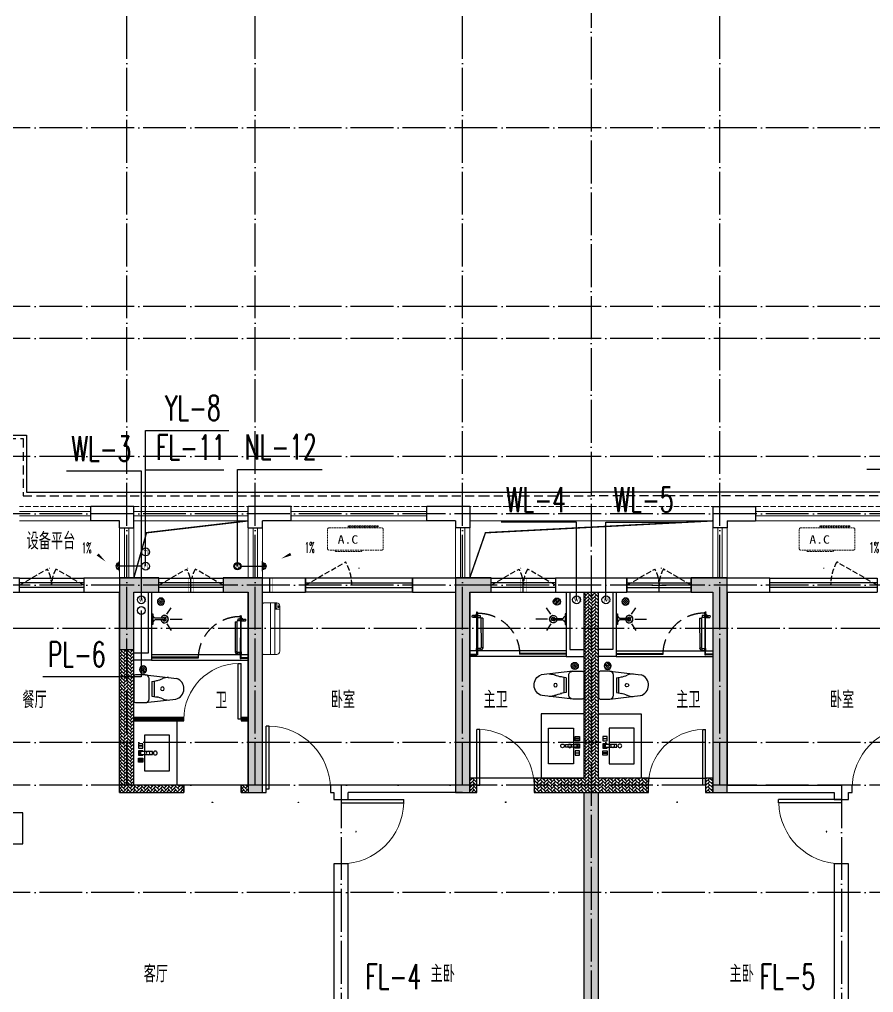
# Model space of a CAD drawing. Extents: x 27938 to 1507990, y 110129 to 923079.
# Drawn here: x 844917 to 856867, y 598848 to 612465 of the extents above; entities that cross this region are included whole.
import ezdxf

# ---------------------------------------------------------------- set-up
doc = ezdxf.new("R2010")
doc.units = 0
doc.header["$LTSCALE"] = 1000
doc.header["$MEASUREMENT"] = 0
for name, pattern in [('DASH', [0.35, 0.25, -0.1]), ('DOTE', [2.42, 2, -0.2, 0.02, -0.2]), ('HIDDEN', [0.375, 0.25, -0.125])]:
    doc.linetypes.add(name, pattern=pattern)
for name, color, linetype in [('COLUMN', 9, 'Continuous'), ('CURTWALL', 4, 'Continuous'), ('DIM_凝结', 150, 'Continuous'), ('DIM_废水', 31, 'Continuous'), ('DIM_污水', 2, 'Continuous'), ('DIM_雨水', 4, 'Continuous'), ('DIM_餐饮排水', 31, 'Continuous'), ('DOTE', 1, 'Continuous'), ('EQUIP_污水', 7, 'Continuous'), ('IP-bath&kitchen-JOHNSON', 4, 'Continuous'), ('LVTRY', 6, 'Continuous'), ('P-bath&kitchen-JOHNSON', 4, 'Continuous'), ('PUB_HATCH', 8, 'Continuous'), ('PUB_TEXT', 4, 'Continuous'), ('VPIPE-中水', 122, 'Continuous'), ('VPIPE-凝结', 150, 'N'), ('VPIPE-废水', 31, 'Continuous'), ('VPIPE-污水', 2, 'W'), ('VPIPE-雨水', 4, 'Y'), ('VPIPE-餐饮排水', 41, 'P'), ('WALL', 9, 'Continuous'), ('WINDOW', 4, 'Continuous'), ('WINDOW_TEXT', 7, 'Continuous'), ('保温', 6, 'Continuous'), ('机电标识类', 1, 'Continuous'), ('看线', 251, 'Continuous')]:
    doc.layers.add(name, color=color, linetype=linetype)
for name, color, linetype, lineweight in [('平面-排水沟', 86, 'Continuous', 15), ('平面-栏杆', 135, 'Continuous', 15), ('平面-看线', 45, 'Continuous', 15), ('平面-空调室内机', 176, 'Continuous', 9), ('平面-空调预留孔', 173, 'Continuous', 15), ('空调', 76, 'Continuous', 13)]:
    doc.layers.add(name, color=color, linetype=linetype, lineweight=lineweight)
doc.styles.add('_TCH_DIM', font='SIMPLEX.shx', dxfattribs={"width": 0.7, "bigfont": 'GBCBIG.shx'})
doc.styles.add('_TCH_WINDOW', font='SIMPLEX.shx', dxfattribs={"width": 0.7, "height": 3.5, "bigfont": 'GBCBIG.shx'})
doc.styles.add('_TWT_SERIAL', font='SIMPLEX', dxfattribs={"width": 0.8, "height": 3.5, "bigfont": 'HZTXT'})
doc.styles.get("Standard").update_dxf_attribs({"font": 'gbenor.shx', "bigfont": 'gbcbig.shx'})
doc.styles.add('黑体', font='simhei.ttf')
doc.linetypes.add('N', pattern='A,3,-0.2,["N",Standard,S=0.25,R=0,X=-0.1,Y=-0.115],-0.2', length=3.4)
doc.linetypes.add('P', pattern='A,3,-0.2,["P",Standard,S=0.25,R=0,X=-0.1,Y=-0.115],-0.2', length=3.4)
doc.linetypes.add('W', pattern='A,3,-0.2,["W",Standard,S=0.25,R=0,X=-0.1,Y=-0.115],-0.2', length=3.4)
doc.linetypes.add('Y', pattern='A,3,-0.2,["Y",Standard,S=0.25,R=0,X=-0.1,Y=-0.115],-0.2', length=3.4)
pattern_1 = [(45, (0, 0), (0, 47.4157523), [100.584, -33.528]), (135, (23.708, 23.708), (3e-15, 47.4157523), [100.584, -33.528])]
pattern_2 = [(90, (0, 0), (-16.49778, 1e-15), [9.525, -19.05]), (210, (0, 0), (8.24889, -14.2874966), [9.525, -19.05]), (150, (6e-16, 9.525), (-8.24889, -14.2874966), [9.525, -19.05])]
pattern_3 = [(45, (-445516.58, -596748.81), (0, 47.4157523), [100.584, -33.528]), (135, (-445492.87, -596725.102), (3e-15, 47.4157523), [100.584, -33.528])]

# ---------------------------------------------------------------- blocks, each defined once
blk = doc.blocks.new('rrrrrrrrrrrra')
at = {"color": 0}
for p, q in [((-112, 459), (-112, 324)), ((253, 484), (-87, 484)), ((278, 324), (278, 459)), ((-112, 324), (-64, -103)), ((278, 324), (228, -116)), ((-59, 271), (224, 271)), ((-21, 232), (-34, 154)), ((191, 200), (-26, 200)), ((186, 232), (-21, 232)), ((186, 232), (199, 154))]:
    blk.add_line(p, q, dxfattribs=at)
for centre, radius, start, end in [((-87, 459), 25, 90, 180), ((253, 459), 25, 0, 90), ((-59, 324), 53.3, 180, 270), ((224, 324), 53.3, 270, 0), ((-323, 210), 294, 333.5369, 351.4828), ((488, 210), 294, 188.5172, 206.4631), ((149, -3), 224, 158.5202, 180), ((16, -3), 224, 0, 21.4798), ((84, -64), 153, 195.0773, 340.1181)]:
    blk.add_arc(centre, radius, start, end, dxfattribs=at)
blk = doc.blocks.new('A$C1E0F638F')
at = {"color": 0}
for points in [[(500, 435), (500, 85), (0, 85), (0, 435)], [(270, 30), (230, 30), (230, 195), (270, 195)], [(120, 0), (180, 0), (180, 60), (120, 60)], [(147, 55), (153, 55), (153, 5), (147, 5)], [(230, 30), (270, 30), (270, 10), (230, 10)], [(380, 0), (320, 0), (320, 60), (380, 60)], [(353, 55), (347, 55), (347, 5), (353, 5)]]:
    blk.add_lwpolyline(points, close=True, dxfattribs=at)
blk.add_lwpolyline([(270, 60), (280, 60), (280, 0), (220, 0), (220, 60), (230, 60)], dxfattribs=at)
blk.add_circle((250, 236), 26, dxfattribs=at)
blk = doc.blocks.new('$lvtry$00000171')
at = {"color": 0}
for p, q in [((-74, 11), (-11, 74)), ((-70, -27), (27, 70)), ((-53, -53), (53, 53)), ((-27, -70), (70, 27)), ((11, -74), (74, -11))]:
    blk.add_line(p, q, dxfattribs=at)
blk.add_circle((0, 0), 75, dxfattribs=at)
blk.add_point((0, 0), dxfattribs=at)
blk = doc.blocks.new('135')
blk.add_hatch(color=0).paths.add_polyline_path([(5, 2), (4, -1), (-5, 2), (-4, 5)])
at = {"color": 0}
for p, q in [((-6, 19), (-3, 19)), ((-3, 19), (-6, 19)), ((-6, 3), (5, -2)), ((-6, 3), (-5, 3)), ((-5, 11), (-5, 31)), ((5, 11), (-5, 11)), ((5, 10), (-5, 10)), ((-5, 3), (-4, 6)), ((-4, 6), (5, 2)), ((0, 0), (0, 39)), ((6, 19), (3, 19)), ((3, 19), (6, 19)), ((4, -1), (5, 2)), ((5, 11), (5, 32)), ((4, -1), (6, -2))]:
    blk.add_line(p, q, dxfattribs=at)
for centre, radius, start, end in [((6, 16), 13.5, 151.0147, 204.8403), ((13, 4), 20.5, 163.0924, 182.0012), ((-6, 4), 1, 184.2275, 248.4661), ((-5, 22), 0.5, 335.7643, 151.0147), ((4, 18), 9.42, 155.7643, 171.9773), ((9, 15), 14.6, 166.278, 198.0953), ((14, 4), 19.5, 163.7443, 182.5269), ((-5, 3), 0.5, 181.9385, 247.2597), ((5, 22), 0.5, 29.8425, 204.574), ((-6, 17), 11.7, 10.475, 24.574), ((-6, 15), 12.4, 338.6449, 16.0476), ((29, 7), 24, 172.9439, 199.2318), ((-6, 16), 13.4, 334.9111, 29.8425), ((26, 6), 20.6, 169.1454, 199.9526), ((6, -1), 1.17, 247.4597, 19.9526), ((6, -1), 0.5, 247.4597, 19.2318)]:
    blk.add_arc(centre, radius, start, end, dxfattribs=at)
blk.add_open_spline([(-5, 31), (-4, 31), (-2, 33), (1, 29), (3, 31), (5, 32)], degree=3, knots=[0, 0, 0, 0, 3.066329, 6.218313, 11.124135, 11.124135, 11.124135, 11.124135], dxfattribs=at)
blk = doc.blocks.new('SDFAWERAWER')
at = {"layer": 'LVTRY', "color": 0}
for p, q in [((593988, -1242191), (593978, -1242214)), ((594017, -1242203), (593988, -1242191)), ((594016, -1242220), (594027, -1242193)), ((594023, -1242211), (594030, -1242194)), ((594025, -1242211), (594031, -1242197)), ((594027, -1242193), (594033, -1242195)), ((594030, -1242194), (594031, -1242197)), ((594032, -1242197), (594033, -1242195)), ((594033, -1242195), (594034, -1242197)), ((594034, -1242198), (594034, -1242197)), ((594047, -1242201), (594036, -1242229)), ((594047, -1242201), (594050, -1242202)), ((593941, -1242210), (593784, -1242595)), ((593965, -1242220), (593807, -1242604)), ((593941, -1242210), (593965, -1242220)), ((594007, -1242226), (593978, -1242214)), ((594016, -1242220), (594022, -1242223)), ((594026, -1242204), (594018, -1242222)), ((594018, -1242222), (594021, -1242220)), ((594025, -1242211), (594021, -1242220)), ((594023, -1242221), (594022, -1242223)), ((594022, -1242223), (594024, -1242222)), ((594024, -1242221), (594024, -1242222)), ((594028, -1242234), (594078, -1242255)), ((594036, -1242229), (594039, -1242230)), ((594037, -1242211), (594088, -1242232)), ((594039, -1242230), (594045, -1242214)), ((594039, -1242230), (594042, -1242228)), ((594042, -1242228), (594051, -1242205)), ((594050, -1242202), (594043, -1242218)), ((594050, -1242202), (594051, -1242205)), ((594057, -1242246), (594067, -1242223)), ((593784, -1242595), (593807, -1242604)), ((593803, -1242641), (593813, -1242618)), ((593803, -1242641), (593833, -1242653)), ((593813, -1242618), (593842, -1242630)), ((593842, -1242630), (593833, -1242653)), ((593834, -1242656), (593833, -1242653)), ((593845, -1242629), (593834, -1242656)), ((593836, -1242657), (593834, -1242656)), ((593848, -1242630), (593836, -1242657)), ((593845, -1242629), (593842, -1242630)), ((593848, -1242630), (593845, -1242629)), ((593847, -1242662), (593858, -1242634)), ((593847, -1242662), (593850, -1242663)), ((593850, -1242663), (593861, -1242635)), ((593852, -1242662), (593862, -1242637)), ((593858, -1242634), (593861, -1242635)), ((593861, -1242635), (593862, -1242637))]:
    blk.add_line(p, q, dxfattribs=at)
blk.add_lwpolyline([(593823, -1242717), (594046, -1242174), (594037, -1242170), (593814, -1242713)], close=True, dxfattribs=at)
blk.add_arc((594075, -1242240), 15.3, 281.7932, 33.7019, dxfattribs=at)
for centre, major_axis, start_param, end_param in [((593974, -1242224), (3.93, 9.6), 0, 1.570796), ((593817, -1242608), (13.5, 33.1), 1.570796, 3.141593), ((593817, -1242608), (3.93, 9.6), 1.570796, 3.141593)]:
    blk.add_ellipse(centre, major_axis=major_axis, ratio=1, start_param=start_param, end_param=end_param, dxfattribs=at)
at = {"layer": 'P-bath&kitchen-JOHNSON', "color": 0, "linetype": 'DASH'}
blk.add_arc((593810, -1242714), 586, 67.5369, 157.1325, dxfattribs=at)
at = {"layer": 'LVTRY', "color": 8, "xscale": -1, "rotation": 157.7329157530927}
blk.add_blockref('135', (594045, -1242162), dxfattribs=at)
blk = doc.blocks.new('A$C5DCB2F21')
at = {"layer": 'IP-bath&kitchen-JOHNSON', "color": 0}
for p, q in [((-68, -213), (-158, -275)), ((0, -261), (0, -425)), ((68, -213), (158, -275))]:
    blk.add_line(p, q, dxfattribs=at)
for centre, major_axis, ratio, start_param, end_param in [((0, -179), (-51, 0), 0.990052, -1.36297, 4.504563), ((0, -178), (-26.8, 0), 0.994812, -1.167677, 4.309269)]:
    blk.add_ellipse(centre, major_axis=major_axis, ratio=ratio, start_param=start_param, end_param=end_param, dxfattribs=at)
at = {"layer": 'LVTRY', "color": 0}
for p, q in [((74, 0), (-74, 0)), ((-10, -174), (-10, -49)), ((11, -174), (11, -49))]:
    blk.add_line(p, q, dxfattribs=at)
blk.add_lwpolyline([(74, 0), (74, -16), (-74, -16), (-74, 0)], dxfattribs=at)
for points in [[(-26, -31, -0.364142), (-38, -16, -0.020495)], [(-10, -49, 0.214893), (-26, -31, 7.649644)], [(11, -49, -0.21439), (26, -31, -7.649644)], [(26, -31, 0.364142), (38, -16, 0.020495)]]:
    blk.add_lwpolyline(points, format="xyb", dxfattribs=at)
blk.add_arc((0, -174), 10.5, 180, 0, dxfattribs=at)
for centre, major_axis, ratio, start_param, end_param in [((0, -181), (53.6, 0), 0.987577, 1.76809, 7.656688), ((-12, -165), (0, 1.43), 0.85, -1.570796, 4.712389), ((-12, -189), (0, 1.43), 0.85, 4.712389, 10.995574), ((12, -165), (0, 1.43), 0.85, 4.712389, 10.995574), ((12, -189), (0, 1.43), 0.85, 4.712389, 10.995574)]:
    blk.add_ellipse(centre, major_axis=major_axis, ratio=ratio, start_param=start_param, end_param=end_param, dxfattribs=at)
blk = doc.blocks.new('GDGDRGDGRD')
at = {"layer": 'IP-bath&kitchen-JOHNSON', "color": 0}
for p, q in [((490533, 524228), (491883, 524228)), ((490533, 524193), (491183, 524193)), ((490533, 524183), (491183, 524183)), ((490533, 524148), (491883, 524148)), ((491183, 524183), (491183, 524193)), ((491883, 524183), (491783, 524183)), ((491783, 524173), (491783, 524183)), ((491883, 524173), (491783, 524173))]:
    blk.add_line(p, q, dxfattribs=at)
for points in [[(490533, 525048), (490533, 524148), (490283, 524148)], [(490483, 525048), (490483, 524248), (490283, 524248)]]:
    blk.add_lwpolyline(points, dxfattribs=at)
at = {"layer": 'LVTRY', "color": 0}
blk.add_lwpolyline([(490883, 522448), (490283, 522448), (490283, 523348), (490883, 523348)], close=True, dxfattribs=at)
at = {"layer": 'IP-bath&kitchen-JOHNSON', "color": 8}
for name, p, rotation in [('A$C5DCB2F21', (490533, 524673), 90.008488524447), ('SDFAWERAWER', (-528536, 1449334), 22.25976934310711)]:
    blk.add_blockref(name, p, dxfattribs=dict(at, rotation=rotation))
at = {"layer": 'LVTRY', "color": 8, "xscale": -0.6666666667107826, "yscale": 0.6666666667107826}
for p in [(490663, 524918), (490413, 524018)]:
    blk.add_blockref('$lvtry$00000171', p, dxfattribs=at)
at = {"layer": 'LVTRY', "color": 8, "extrusion": (0, 0, -1), "xscale": -1, "zscale": -1, "rotation": 270}
blk.add_blockref('rrrrrrrrrrrra', (-490766, 523666), dxfattribs=at)
at = {"layer": 'LVTRY', "color": 8, "xscale": -1, "rotation": 270}
blk.add_blockref('A$C1E0F638F', (490347, 522649), dxfattribs=at)
blk = doc.blocks.new('GFDGFSDFGD')
at = {"layer": 'PUB_HATCH'}
for points in [[(439566, 373024), (439017, 373024), (439017, 372024), (439217, 372024), (439217, 372824), (439566, 372824)], [(440467, 373024), (440467, 372824), (440817, 372824), (440817, 370024), (441017, 370024), (441017, 373024)], [(444216, 373024), (443717, 373024), (443717, 370024), (443917, 370024), (443917, 372824), (444216, 372824)], [(447017, 373024), (447017, 372824), (447317, 372824), (447317, 370024), (447517, 370024), (447517, 373024)]]:
    blk.add_hatch(color=0, dxfattribs=at).paths.add_polyline_path(points)
at = {"layer": 'COLUMN', "color": 0}
for p, q in [((439566, 373024), (439017, 373024)), ((439017, 373024), (439017, 372024)), ((439566, 372824), (439566, 373024)), ((440467, 373024), (440467, 372824)), ((441017, 373024), (440467, 373024)), ((441017, 370024), (441017, 373024)), ((444216, 373024), (443717, 373024)), ((443717, 373024), (443717, 370024)), ((444216, 372824), (444216, 373024)), ((447017, 373024), (447017, 372824)), ((447517, 373024), (447017, 373024)), ((447517, 370024), (447517, 373024)), ((439217, 372024), (439217, 372824)), ((439217, 372824), (439566, 372824)), ((440467, 372824), (440817, 372824)), ((440817, 372824), (440817, 370024)), ((443917, 370024), (443917, 372824)), ((443917, 372824), (444216, 372824)), ((447017, 372824), (447317, 372824)), ((447317, 372824), (447317, 370024)), ((439017, 372024), (439217, 372024)), ((440817, 370024), (441017, 370024)), ((443717, 370024), (443917, 370024)), ((447317, 370024), (447517, 370024))]:
    blk.add_line(p, q, dxfattribs=at)
blk = doc.blocks.new('GDFGDGRD')
at = {"layer": '保温', "linetype": 'ByBlock', "ltscale": 10}
h = blk.add_hatch(dxfattribs=at)
h.set_pattern_fill('AR-HBONE', color=251, scale=55)
h.set_pattern_definition(pattern_1)
h.paths.add_polyline_path([(431617, 372724), (431817, 372724), (431817, 373474), (431617, 373474)])
h = blk.add_hatch(dxfattribs=at)
h.set_pattern_fill('AR-HBONE', color=251, scale=55)
h.set_pattern_definition(pattern_1)
h.paths.add_polyline_path([(434617, 372724), (434417, 372724), (434416, 373474), (434616, 373474)])
h = blk.add_hatch(dxfattribs=at)
h.set_pattern_fill('AR-HBONE', color=251, scale=55)
h.set_pattern_definition(pattern_1)
h.paths.add_polyline_path([(428967, 372824), (428967, 373024), (428917, 373024), (428917, 372824)])
h = blk.add_hatch(dxfattribs=at)
h.set_pattern_fill('AR-HBONE', color=251, scale=55)
h.set_pattern_definition(pattern_1)
h.paths.add_polyline_path([(429817, 372824), (429817, 373024), (429767, 373024), (429767, 372824)])
h = blk.add_hatch(dxfattribs=at)
h.set_pattern_fill('AR-HBONE', color=251, scale=55)
h.set_pattern_definition(pattern_1)
h.paths.add_polyline_path([(430018, 372424), (430017, 373024), (429817, 373024), (429818, 372424)])
h = blk.add_hatch(dxfattribs=at)
h.set_pattern_fill('AR-HBONE', color=251, scale=55)
h.set_pattern_definition(pattern_1)
h.paths.add_polyline_path([(436215, 372424), (436217, 373024), (436417, 373024), (436415, 372424)])
h = blk.add_hatch(dxfattribs=at)
h.set_pattern_fill('AR-HBONE', color=251, scale=55)
h.set_pattern_definition(pattern_1)
h.paths.add_polyline_path([(436417, 372824), (436417, 373024), (436467, 373024), (436467, 372824)])
h = blk.add_hatch(dxfattribs=at)
h.set_pattern_fill('AR-HBONE', color=251, scale=55)
h.set_pattern_definition(pattern_1)
h.paths.add_polyline_path([(437267, 372824), (437267, 373024), (437317, 373024), (437317, 372824)])
at = {"layer": '保温', "linetype": 'Continuous', "ltscale": 10}
h = blk.add_hatch(dxfattribs=at)
h.set_pattern_fill('HEX', color=251, scale=10, angle=90, style=0)
h.set_pattern_definition(pattern_2)
h.paths.add_polyline_path([(431317, 372074), (431517, 372074), (431517, 372224), (431317, 372224)])
h = blk.add_hatch(dxfattribs=at)
h.set_pattern_fill('HEX', color=251, scale=10, angle=90, style=0)
h.set_pattern_definition(pattern_2)
h.paths.add_polyline_path([(434917, 372074), (434717, 372074), (434716, 372224), (434916, 372224)])
at = {"layer": '保温', "linetype": 'ByBlock', "ltscale": 10}
h = blk.add_hatch(dxfattribs=at)
h.set_pattern_fill('AR-HBONE', color=251, scale=55)
h.set_pattern_definition(pattern_1)
h.paths.add_polyline_path([(427217, 370024), (427217, 372024), (427017, 372024), (427017, 370024)])
h = blk.add_hatch(dxfattribs=at)
h.set_pattern_fill('AR-HBONE', color=251, scale=55)
h.set_pattern_definition(pattern_1)
h.paths.add_polyline_path([(439017, 370024), (439017, 372024), (439217, 372024), (439217, 370024)])
at = {"layer": '保温', "linetype": 'Continuous', "ltscale": 10}
h = blk.add_hatch(dxfattribs=at)
h.set_pattern_fill('HEX', color=251, scale=10, angle=90, style=0)
h.set_pattern_definition(pattern_2)
h.paths.add_polyline_path([(431317, 370824), (431517, 370824), (431517, 370974), (431317, 370974)])
h = blk.add_hatch(dxfattribs=at)
h.set_pattern_fill('HEX', color=251, scale=10, angle=90, style=0)
h.set_pattern_definition(pattern_2)
h.paths.add_polyline_path([(434917, 370824), (434717, 370824), (434716, 370974), (434916, 370974)])
at = {"layer": '保温', "linetype": 'ByBlock', "ltscale": 10}
h = blk.add_hatch(dxfattribs=at)
h.set_pattern_fill('AR-HBONE', color=251, scale=55)
h.set_pattern_definition(pattern_1)
h.paths.add_polyline_path([(443916, 370024), (443916, 370224), (444016, 370224), (444016, 370024)])
h = blk.add_hatch(dxfattribs=at)
h.set_pattern_fill('AR-HBONE', color=251, scale=55)
h.set_pattern_definition(pattern_1)
h.paths.add_polyline_path([(425517, 370024), (425517, 370124), (425417, 370124), (425417, 370024)])
h = blk.add_hatch(dxfattribs=at)
h.set_pattern_fill('AR-HBONE', color=251, scale=55)
h.set_pattern_definition(pattern_1)
h.paths.add_polyline_path([(427017, 370024), (427017, 370124), (426317, 370124), (426317, 370024)])
h = blk.add_hatch(dxfattribs=at)
h.set_pattern_fill('AR-HBONE', color=251, scale=55)
h.set_pattern_definition(pattern_1)
h.paths.add_polyline_path([(439217, 370024), (439217, 370124), (439917, 370124), (439917, 370024)])
h = blk.add_hatch(dxfattribs=at)
h.set_pattern_fill('AR-HBONE', color=251, scale=55)
h.set_pattern_definition(pattern_1)
h.paths.add_polyline_path([(440717, 370024), (440717, 370124), (440817, 370124), (440817, 370024)])
at = {"layer": '保温', "linetype": 'Continuous', "ltscale": 10}
h = blk.add_hatch(dxfattribs=at)
h.set_pattern_fill('HEX', color=251, scale=10, angle=90, style=0)
h.set_pattern_definition([(90, (-70765.891, -151624.736), (-16.49778, 1e-15), [9.525, -19.05]), (210, (-70765.891, -151624.736), (8.24889, -14.2874966), [9.525, -19.05]), (150, (-70765.891, -151615.211), (-8.24889, -14.2874966), [9.525, -19.05])])
h.paths.add_polyline_path([(434067, 368524), (434067, 368724), (432167, 368724), (432167, 368524)])
h = blk.add_hatch(dxfattribs=at)
h.set_pattern_fill('HEX', color=251, scale=10, angle=90, style=0)
h.set_pattern_definition([(90, (-70765.891, -152124.736), (-16.49778, 1e-15), [9.525, -19.05]), (210, (-70765.891, -152124.736), (8.24889, -14.2874966), [9.525, -19.05]), (150, (-70765.891, -152115.211), (-8.24889, -14.2874966), [9.525, -19.05])])
h.paths.add_polyline_path([(433017, 363924), (433217, 363924), (433217, 368524), (433017, 368524)])
at = {"layer": '保温', "color": 251, "linetype": 'ByBlock', "ltscale": 10}
for p, q in [((428917, 373024), (428917, 372824)), ((437317, 373024), (437317, 372824)), ((433017, 363924), (433217, 363924))]:
    blk.add_line(p, q, dxfattribs=at)
blk = doc.blocks.new('A$C001338C2')
for p, q in [((0, 249), (0, 22)), ((845, 304), (55, 304)), ((109, 215), (109, 304)), ((900, 22), (900, 249)), ((22, 0), (878, 0))]:
    blk.add_line(p, q)
at = {"lineweight": 5}
for p, q in [((900, 215), (0, 215)), ((900, 143), (0, 143))]:
    blk.add_line(p, q, dxfattribs=at)
for points in [[(89, 226), (22, 226, -0.414214), (17, 232), (17, 243, -0.414214), (22, 249), (89, 249, -0.414214), (95, 243), (95, 232, -0.414214)], [(73, 275), (57, 275, -0.414214), (51, 281), (51, 283, -0.414214), (57, 289), (73, 289, -0.414214), (79, 283), (79, 281, -0.414214)]]:
    blk.add_lwpolyline(points, format="xyb", close=True)
for centre, radius, start, end in [((55, 249), 55, 90, 180), ((845, 249), 55, 360, 90), ((22, 22), 22, 180, 270), ((878, 22), 22, 270, 360)]:
    blk.add_arc(centre, radius, start, end)
blk = doc.blocks.new('dongkong')
blk.add_wipeout([(-603756, 210771), (-603756, 210571), (-603836, 210571), (-603836, 210771)])
at = {"layer": '机电标识类', "color": 250, "linetype": 'DASH', "ltscale": 400}
for p, q in [((-603896, 210671), (-603696, 210671)), ((-603796, 210771), (-603796, 210571))]:
    blk.add_line(p, q, dxfattribs=at)
at = {"layer": '空调', "color": 6, "linetype": 'DASH', "const_width": 2}
blk.add_lwpolyline([(-603756, 210771), (-603756, 210571), (-603836, 210571), (-603836, 210771)], close=True, dxfattribs=at)
blk = doc.blocks.new('$TCHSYS$DOOR2D')
for p, q in [((0.45, 0.975), (0.5, 0.975)), ((0.45, 0), (0.45, 0.975)), ((0.5, 0), (0.5, 0.975)), ((0.5, 0), (0.45, 0))]:
    blk.add_line(p, q)
at = {"lineweight": 13}
blk.add_arc((0.475, 0), 0.975, 91.4693, 180, dxfattribs=at)
blk = doc.blocks.new('DSGDFGF')
at = {"layer": 'CURTWALL', "color": 0}
for p, q in [((676992, 342105), (676292, 342105)), ((676292, 342105), (676292, 342055)), ((676292, 342089), (676992, 342089)), ((676992, 342055), (676992, 342105)), ((677892, 342105), (677792, 342105)), ((677792, 342105), (677792, 342055)), ((677792, 342089), (677892, 342089)), ((677892, 342055), (677892, 342105)), ((676292, 342072), (676992, 342072)), ((676292, 342055), (676992, 342055)), ((677792, 342072), (677892, 342072)), ((677792, 342055), (677892, 342055))]:
    blk.add_line(p, q, dxfattribs=at)
at = {"layer": 'IP-bath&kitchen-JOHNSON', "color": 0}
for p, q in [((676542, 342985), (677892, 342985)), ((676542, 342950), (677192, 342950)), ((676542, 342940), (677192, 342940)), ((676542, 342905), (677892, 342905)), ((677192, 342940), (677192, 342950)), ((677892, 342940), (677792, 342940)), ((677792, 342930), (677792, 342940)), ((677892, 342930), (677792, 342930))]:
    blk.add_line(p, q, dxfattribs=at)
for points in [[(676542, 343855), (676542, 342905), (676292, 342905)], [(676492, 343855), (676492, 343005), (676292, 343005)]]:
    blk.add_lwpolyline(points, dxfattribs=at)
at = {"layer": 'LVTRY', "color": 0}
blk.add_lwpolyline([(676892, 341155), (676292, 341155), (676292, 342055), (676892, 342055)], close=True, dxfattribs=at)
at = {"layer": 'CURTWALL', "color": 0, "xscale": 800, "yscale": 800, "zscale": 50, "rotation": 5.54452612062199e-09}
blk.add_blockref('$TCHSYS$DOOR2D', (677392, 342080), dxfattribs=at)
at = {"layer": 'IP-bath&kitchen-JOHNSON', "color": 8}
for name, p, rotation in [('A$C5DCB2F21', (676542, 343480), 90.00848852444699), ('SDFAWERAWER', (-342526, 1268091), 22.25976934310714)]:
    blk.add_blockref(name, p, dxfattribs=dict(at, rotation=rotation))
at = {"layer": 'LVTRY', "color": 8, "xscale": -0.6666666667107826, "yscale": 0.6666666667107826}
for p in [(676672, 343725), (676422, 342775)]:
    blk.add_blockref('$lvtry$00000171', p, dxfattribs=at)
at = {"layer": 'LVTRY', "color": 8, "extrusion": (0, 0, -1), "xscale": -1, "zscale": -1, "rotation": 270}
blk.add_blockref('rrrrrrrrrrrra', (-676776, 342423), dxfattribs=at)
at = {"layer": 'LVTRY', "color": 8, "xscale": -1, "rotation": 270}
blk.add_blockref('A$C1E0F638F', (676357, 341356), dxfattribs=at)
blk = doc.blocks.new('A$C718F517F')
at = {"layer": '保温', "linetype": 'ByBlock', "ltscale": 10}
h = blk.add_hatch(dxfattribs=at)
h.set_pattern_fill('AR-HBONE', color=251, scale=55)
h.set_pattern_definition(pattern_3)
edge = h.paths.add_edge_path()
edge.add_line((200, 5100), (200, 7700))
edge.add_line((200, 7700), (0, 7700))
edge.add_line((0, 7700), (0, 5100))
edge.add_line((0, 5100), (200, 5100))
h = blk.add_hatch(dxfattribs=at)
h.set_pattern_fill('AR-HBONE', color=251, scale=55)
h.set_pattern_definition(pattern_3)
edge = h.paths.add_edge_path()
edge.add_line((900, 4900), (900, 5100))
edge.add_line((900, 5100), (-700, 5100))
edge.add_line((-700, 5100), (-700, 4900))
edge.add_line((-700, 4900), (900, 4900))
at = {"layer": '保温', "linetype": 'Continuous', "ltscale": 10}
h = blk.add_hatch(dxfattribs=at)
h.set_pattern_fill('HEX', color=251, scale=10, angle=90, style=0)
h.set_pattern_definition([(90, (-503782.47, -516048.461), (-16.49778, 1e-15), [9.525, -19.05]), (210, (-503782.47, -516048.461), (8.24889, -14.2874966), [9.525, -19.05]), (150, (-503782.47, -516038.936), (-8.24889, -14.2874966), [9.525, -19.05])])
h.paths.add_polyline_path([(0, 0), (200, 0), (200, 4900), (0, 4900)])
at = {"layer": '保温', "color": 251, "linetype": 'ByBlock', "ltscale": 10}
for p, q in [((0, 7700), (200, 7700)), ((0, 4900), (200, 4900)), ((0, 0), (200, 0))]:
    blk.add_line(p, q, dxfattribs=at)
blk = doc.blocks.new('gsergvr')
at = {"layer": '平面-空调预留孔', "linetype": 'DASH', "ltscale": 0.1}
for p, q in [((34075, 17176), (34075, 17166)), ((34448, 17166), (34448, 17176)), ((34085, 17156), (34438, 17156))]:
    blk.add_line(p, q, dxfattribs=at)
blk.add_lwpolyline([(34729, 17176), (33989, 17176, -0.414214), (33969, 17196), (33969, 17466, -0.414214), (33989, 17486), (34729, 17486, -0.414214), (34749, 17466), (34749, 17196, -0.414214)], format="xyb", close=True, dxfattribs=at)
blk.add_lwpolyline([(34679, 17515), (34260, 17515), (34260, 17500), (34679, 17500)], close=True, dxfattribs=at)
for centre, start, end in [((34085, 17166), 180, 270), ((34438, 17166), 270, 0)]:
    blk.add_arc(centre, 10, start, end, dxfattribs=at)
at = {"layer": '平面-空调预留孔', "color": 251, "linetype": 'DASH', "ltscale": 0.1, "true_color": 0x636466, "style": '黑体', "width": 1.2}
blk.add_text('A.C', height=117, dxfattribs=at).set_placement((34111, 17265))
blk = doc.blocks.new('rtyryrtyeeretee')
at = {"layer": '平面-空调预留孔'}
blk.add_blockref('gsergvr', (635673, 326706), dxfattribs=at)
blk = doc.blocks.new('A$C7A951E79')
at = {"layer": 'LVTRY'}
for p, q in [((-7, 49), (-49, 7)), ((0, 28), (-47, -18)), ((0, 0), (-35, -35)), ((0, -71), (0, 71)), ((0, -28), (-18, -47))]:
    blk.add_line(p, q, dxfattribs=at)
blk.add_arc((0, 0), 49.9, 89.9757, 269.9757, dxfattribs=at)
blk.add_point((0, 0), dxfattribs=at)
blk = doc.blocks.new('A$C42425DA4')
blk.add_blockref('A$C7A951E79', (13800, 0))
at = {"xscale": -1}
blk.add_blockref('A$C7A951E79', (15800, 0), dxfattribs=at)
blk = doc.blocks.new('$DorLib2D$00000001')
at = {"color": 0}
for p, q in [((0.45, 0.975), (0.5, 0.975)), ((0.45, 0), (0.45, 0.975)), ((0.5, 0), (0.5, 0.975)), ((0.5, 0), (0.45, 0))]:
    blk.add_line(p, q, dxfattribs=at)
at = {"color": 0, "lineweight": 13}
blk.add_arc((0.475, 0), 0.975, 91.4693, 180, dxfattribs=at)
blk = doc.blocks.new('$WINLIB2D$00000001')
at = {"color": 0}
for points in [[(-0.5, 0.5), (-0.5, -0.5)], [(-0.5, 0.5), (0.5, 0.5)], [(0.5, -0.5), (0.5, 0.5)], [(0.5, 0.1667), (-0.5, 0.1667)], [(0.5, -0.1667), (-0.5, -0.1667)], [(-0.5, -0.5), (0.5, -0.5)]]:
    blk.add_lwpolyline(points, dxfattribs=at)
blk = doc.blocks.new('$TwtSys$00000147')
blk.add_circle((0, 0, 0), 25)

msp = doc.modelspace()

# ---------------------------------------------------------------- linework, layer by layer
at = {"color": 8}
msp.add_lwpolyline([(844963.6, 601362.5), (843957.6, 601362.5), (843957.6, 600926.5), (844963.6, 600926.5)], close=True, dxfattribs=at)
at = {"layer": 'DIM_凝结'}
for p, q in [((847966.6, 604814.4), (847966.6, 606169.3)), ((847966.6, 606169.3), (849150.7, 606169.3)), ((857866.6, 606169.3), (856772.1, 606169.3))]:
    msp.add_line(p, q, dxfattribs=at)
at = {"layer": 'DIM_废水'}
for p, q in [((846681.6, 604813.8), (846681.6, 606162.2)), ((846681.6, 606162.2), (847774.6, 606162.2))]:
    msp.add_line(p, q, dxfattribs=at)
at = {"layer": 'DIM_污水'}
for p, q in [((846621.8, 606142.7), (845576.2, 606142.7)), ((846621.8, 604343.8), (846621.8, 606142.7)), ((852711.5, 605431.4), (851656.2, 605431.4)), ((852711.5, 604343.8), (852711.5, 605431.4)), ((853121.7, 604343.8), (853121.7, 605431.4)), ((853121.7, 605431.4), (854167.2, 605431.4))]:
    msp.add_line(p, q, dxfattribs=at)
at = {"layer": 'DIM_雨水'}
for p, q in [((846681.6, 605013.8), (846681.6, 606715)), ((846681.6, 606715), (847845.6, 606715))]:
    msp.add_line(p, q, dxfattribs=at)
at = {"layer": 'DIM_餐饮排水'}
for p, q in [((846621.7, 604193.8), (846621.7, 603265)), ((846621.7, 603265), (845244.8, 603265))]:
    msp.add_line(p, q, dxfattribs=at)
at = {"layer": 'DOTE', "color": 169, "linetype": 'DOTE', "ltscale": 0.3}
for p, q in [((846416.6, 601748.8), (846416.6, 612948.8)), ((848216.6, 601748.8), (848216.6, 612948.8)), ((851116.6, 601748.8), (851116.6, 612948.8)), ((852916.6, 612948.8), (852916.6, 593448.8)), ((854716.6, 601748.8), (854716.6, 612948.8)), ((879916.6, 610948.8), (825916.6, 610948.8)), ((879916.6, 608448.8), (825916.6, 608448.8)), ((879916.6, 607998.8), (825916.6, 607998.8)), ((879916.6, 606348.8), (825916.6, 606348.8)), ((879916.6, 605548.8), (825916.6, 605548.8)), ((825916.6, 603949.1), (879916.6, 603949.1)), ((879916.6, 602348.8), (825916.6, 602348.8)), ((879916.6, 601748.8), (825916.6, 601748.8)), ((849416.6, 601748.8), (849416.6, 593448.8)), ((856416.6, 601748.8), (856416.6, 593448.8)), ((879916.6, 600248.8), (825916.6, 600248.8))]:
    msp.add_line(p, q, dxfattribs=at)
at = {"layer": 'VPIPE-中水', "color": 8, "linetype": 'Continuous'}
for centre in [(846621.8, 604343.8), (852711.4, 604343.8), (853121.7, 604343.8)]:
    msp.add_circle(centre, 55, dxfattribs=at)
at = {"layer": 'VPIPE-凝结', "color": 8, "ltscale": 0.1}
for p, q in [((846626.6, 604814.4), (846316.8, 604814.4)), ((848006.6, 604814.4), (848316.8, 604814.4))]:
    msp.add_line(p, q, dxfattribs=at)
at = {"layer": 'VPIPE-凝结'}
msp.add_circle((847966.6, 604814.4), 50, dxfattribs=at)
at = {"layer": 'VPIPE-凝结', "color": 8}
msp.add_circle((847966.6, 604814.4), 40, dxfattribs=at)
at = {"layer": 'VPIPE-废水', "color": 8}
msp.add_circle((846681.6, 604813.8), 55, dxfattribs=at)
at = {"layer": 'VPIPE-废水'}
msp.add_circle((846681.6, 604813.8), 55, dxfattribs=at)
at = {"layer": 'VPIPE-污水'}
for centre in [(846621.8, 604343.8), (852711.5, 604343.8), (853121.7, 604343.8)]:
    msp.add_circle(centre, 55, dxfattribs=at)
at = {"layer": 'VPIPE-雨水', "color": 8}
msp.add_circle((846681.6, 605013.8), 55, dxfattribs=at)
at = {"layer": 'VPIPE-雨水'}
msp.add_circle((846681.6, 605013.8), 55, dxfattribs=at)
at = {"layer": 'VPIPE-餐饮排水'}
msp.add_circle((846621.7, 604193.8), 55, dxfattribs=at)
at = {"layer": 'WALL', "color": 8}
for p, q in [((846516.6, 605648.8), (845916.6, 605648.8)), ((845916.6, 605448.8), (845916.6, 605648.8)), ((846516.6, 605348.8), (846516.6, 605648.8)), ((848116.6, 605348.8), (848116.6, 605648.8)), ((848716.6, 605648.8), (848116.6, 605648.8)), ((848716.6, 605448.8), (848716.6, 605648.8)), ((851216.6, 605648.8), (850616.6, 605648.8)), ((850616.6, 605448.8), (850616.6, 605648.8)), ((851216.6, 605648.8), (851216.6, 605348.8)), ((854616.6, 605648.8), (854616.6, 605348.8)), ((854616.6, 605648.8), (855216.6, 605648.8)), ((855216.6, 605648.8), (855216.6, 605448.8)), ((846316.6, 605448.8), (845916.6, 605448.8)), ((846316.6, 605348.8), (846316.6, 605448.8)), ((848316.6, 605348.8), (848316.6, 605448.8)), ((848716.6, 605448.8), (848316.6, 605448.8)), ((851016.6, 605448.8), (850616.6, 605448.8)), ((851016.6, 605448.8), (851016.6, 605348.8)), ((854816.6, 605448.8), (854816.6, 605348.8)), ((854816.6, 605448.8), (855216.6, 605448.8)), ((846316.6, 605348.8), (846516.6, 605348.8)), ((848116.6, 605348.8), (848316.6, 605348.8)), ((851216.6, 605348.8), (851016.6, 605348.8)), ((854816.6, 605348.8), (854616.6, 605348.8)), ((844916.6, 604648.8), (844816.6, 604648.8)), ((844916.6, 604448.8), (844916.6, 604648.8)), ((846416.6, 604648.8), (845816.6, 604648.8)), ((845816.6, 604648.8), (845816.6, 604448.8)), ((846866.6, 604648.8), (846416.6, 604648.8)), ((846866.6, 604448.8), (846866.6, 604648.8)), ((848216.6, 604648.8), (847766.6, 604648.8)), ((847766.6, 604648.8), (847766.6, 604448.8)), ((848916.6, 604448.8), (848916.6, 604648.8)), ((851116.6, 604648.8), (850416.6, 604648.8)), ((850416.6, 604648.8), (850416.6, 604448.8)), ((851516.5, 604648.8), (851116.6, 604648.8)), ((851516.5, 604448.8), (851516.5, 604648.8)), ((852916.6, 604648.8), (852416.5, 604648.8)), ((852416.5, 604648.8), (852416.5, 604448.8)), ((853416.7, 604648.8), (852916.6, 604648.8)), ((853416.7, 604448.8), (853416.7, 604648.8)), ((854716.6, 604648.8), (854316.7, 604648.8)), ((854316.7, 604648.8), (854316.7, 604448.8)), ((855416.6, 604648.8), (854716.6, 604648.8)), ((855416.6, 604448.8), (855416.6, 604648.8)), ((844716.6, 604448.8), (844916.6, 604448.8)), ((845816.6, 604448.8), (846316.6, 604448.8)), ((846316.6, 601648.8), (846316.6, 604448.8)), ((846516.6, 601748.8), (846516.6, 604448.8)), ((846516.6, 604448.8), (846866.6, 604448.8)), ((847766.6, 604448.8), (848116.6, 604448.8)), ((848116.6, 601748.8), (848116.6, 604448.8)), ((850416.6, 604448.8), (851016.6, 604448.8)), ((851016.6, 604448.8), (851016.6, 601748.8)), ((851216.6, 604448.8), (851516.5, 604448.8)), ((851216.6, 604448.8), (851216.6, 601848.8)), ((852416.5, 604448.8), (852816.6, 604448.8)), ((852816.6, 601848.8), (852816.6, 604448.8)), ((853016.6, 601848.8), (853016.6, 604448.8)), ((853016.6, 604448.8), (853416.7, 604448.8)), ((854316.7, 604448.8), (854616.6, 604448.8)), ((854616.6, 604448.8), (854616.6, 601848.8)), ((854816.6, 604448.8), (855416.6, 604448.8)), ((854816.6, 604448.8), (854816.6, 601748.8)), ((851316.6, 601848.8), (851216.6, 601848.8)), ((851316.6, 601648.8), (851316.6, 601848.8)), ((852816.6, 601848.8), (852116.6, 601848.8)), ((852116.6, 601848.8), (852116.6, 601648.8)), ((853716.6, 601848.8), (853016.6, 601848.8)), ((853716.6, 601648.8), (853716.6, 601848.8)), ((854616.6, 601848.8), (854516.6, 601848.8)), ((854516.6, 601848.8), (854516.6, 601648.8)), ((846316.6, 601648.8), (847216.6, 601648.8)), ((847216.6, 601748.8), (846516.6, 601748.8)), ((847216.6, 601648.8), (847216.6, 601748.8)), ((848116.6, 601748.8), (848016.6, 601748.8)), ((848016.6, 601748.8), (848016.6, 601648.8)), ((848016.6, 601648.8), (848216.6, 601648.8)), ((848216.6, 601648.8), (848366.6, 601648.8)), ((848366.6, 601748.8), (848316.6, 601748.8)), ((848366.6, 601648.8), (848366.6, 601748.8)), ((849416.6, 601748.8), (849266.6, 601748.8)), ((849266.6, 601748.8), (849266.6, 601648.8)), ((849266.6, 601648.8), (849316.6, 601648.8)), ((849316.6, 601648.8), (849316.6, 601548.8)), ((851016.6, 601748.8), (849416.6, 601748.8)), ((851116.6, 601648.8), (849516.6, 601648.8)), ((849516.6, 601548.8), (849516.6, 601648.8)), ((851116.6, 601648.8), (851316.6, 601648.8)), ((852116.6, 601648.8), (852816.6, 601648.8)), ((852816.6, 596748.8), (852816.6, 601648.8)), ((853016.6, 596748.8), (853016.6, 601648.8)), ((853016.6, 601648.8), (853716.6, 601648.8)), ((854516.6, 601648.8), (854716.6, 601648.8)), ((854716.6, 601648.8), (856316.6, 601648.8)), ((854816.6, 601748.8), (856416.6, 601748.8)), ((856316.6, 601648.8), (856316.6, 601548.8)), ((856566.6, 601748.8), (856416.6, 601748.8)), ((856516.6, 601648.8), (856566.6, 601648.8)), ((856516.6, 601548.8), (856516.6, 601648.8)), ((856566.6, 601648.8), (856566.6, 601748.8)), ((849316.6, 601548.8), (849516.6, 601548.8)), ((856316.6, 601548.8), (856516.6, 601548.8)), ((849516.6, 600648.8), (849316.6, 600648.8)), ((849316.6, 600648.8), (849316.6, 597348.8)), ((849516.6, 597348.8), (849516.6, 600648.8)), ((856516.6, 600648.8), (856316.6, 600648.8)), ((856316.6, 600648.8), (856316.6, 597348.8)), ((856516.6, 597348.8), (856516.6, 600648.8))]:
    msp.add_line(p, q, dxfattribs=at)
at = {"layer": 'WINDOW', "color": 8}
for p, q in [((852116.6, 601848.8), (851316.6, 601848.8)), ((853716.6, 601848.8), (854516.6, 601848.8)), ((848016.6, 601748.8, 800), (847216.6, 601748.8, 800))]:
    msp.add_line(p, q, dxfattribs=at)
at = {"layer": 'WINDOW', "color": 8, "linetype": 'DASH'}
for p, q in [((847216.6, 601748.8), (847216.6, 601648.8)), ((848016.6, 601648.8), (848016.6, 601748.8))]:
    msp.add_line(p, q, dxfattribs=at)
at = {"layer": 'WINDOW', "color": 8, "linetype": 'DASH', "ltscale": 0.3}
for points in [[(844916.6, 604548.8), (845306.3, 604773.7, -0.1316053), (845366.6, 604548.8)], [(845816.6, 604548.8), (845426.8, 604773.7, 0.1316053), (845366.6, 604548.8)], [(846866.5, 604548.8), (847256.2, 604773.7, -0.1316053), (847316.5, 604548.8)], [(847766.5, 604548.8), (847376.7, 604773.7, 0.1316053), (847316.5, 604548.8)], [(848916.6, 604548.8), (849479.7, 604873.4, -0.1314846), (849566.6, 604548.8)], [(856916.6, 604548.8), (856353.4, 604873.4, 0.1314846), (856266.6, 604548.8)]]:
    msp.add_lwpolyline(points, format="xyb", dxfattribs=at)
at = {"layer": '平面-排水沟', "color": 8}
for points in [[(845944.2, 605036.7, 0, 0, 0), (846122.6, 604877.1, 0, 40, 0), (846010.8, 604977.2, 0, 0, 0)], [(848862.7, 605055.6, 0, 0, 0), (848576.6, 604918.8, 0, 40, 0), (848712, 604983.5, 0, 0, 0)]]:
    msp.add_lwpolyline(points, format="xyseb", dxfattribs=at)
at = {"layer": '平面-栏杆', "color": 8}
for points in [[(844916.6, 605579), (845916.6, 605579.1)], [(846516.6, 605578.9), (848116.6, 605579.1)], [(848716.6, 605578.8), (850616.6, 605579.1)], [(857116.6, 605578.8), (855216.6, 605579.1)], [(844916.6, 605519), (845916.6, 605519.1)], [(846516.6, 605518.9), (848116.6, 605519.1)], [(848716.6, 605518.8), (850616.6, 605519.1)], [(857116.6, 605518.8), (855216.6, 605519.1)], [(846386.6, 605348.8), (846386.9, 604648.8)], [(846446.6, 605348.8), (846446.9, 604648.8)], [(848186.6, 605348.8), (848186.9, 604648.8)], [(848246.6, 605348.8), (848246.9, 604648.8)], [(851086.3, 605348.8), (851086.6, 604648.8)], [(851146.3, 605348.8), (851146.6, 604648.8)], [(854686.9, 605348.8), (854686.6, 604648.8)], [(854746.9, 605348.8), (854746.6, 604648.8)]]:
    msp.add_lwpolyline(points, dxfattribs=at)
at = {"layer": '平面-看线', "color": 8, "linetype": 'DASH', "ltscale": 0.3}
for q in [(851216.6, 605648.8), (854616.6, 605648.8)]:
    msp.add_line((852916.6, 605649.1), q, dxfattribs=at)
at = {"layer": '平面-看线', "color": 8}
for p, q in [((846516.9, 604648.8), (846516.6, 605348.8)), ((851216.6, 604648.8), (851216.3, 605348.8)), ((854616.6, 604648.8), (854616.9, 605348.8))]:
    msp.add_line(p, q, dxfattribs=at)
at = {"layer": '平面-看线', "color": 8, "linetype": 'DASH', "ltscale": 0.3}
for points in [[(845916.6, 605648.8), (844916.6, 605648.8)], [(846516.6, 605648.8), (848116.6, 605648.8)], [(850616.6, 605648.8), (848716.6, 605648.8)], [(855216.6, 605648.8), (857116.6, 605648.8)]]:
    msp.add_lwpolyline(points, dxfattribs=at)
at = {"layer": '平面-看线', "color": 8}
for points in [[(844916.6, 605448.8), (845916.6, 605448.8)], [(846516.6, 605448.8), (848116.6, 605448.8)], [(850616.6, 605448.8), (848716.6, 605448.8)], [(851216.6, 605448.8), (852916.6, 605449.1)], [(854616.6, 605448.8), (852916.6, 605449.1)], [(855216.6, 605448.8), (857116.6, 605448.8)], [(846316.6, 605348.8), (846316.9, 604648.8)], [(848116.6, 605348.8), (848116.9, 604648.8)], [(851016.3, 605348.8), (851016.6, 604648.8)], [(854816.9, 605348.8), (854816.6, 604648.8)]]:
    msp.add_lwpolyline(points, dxfattribs=at)
at = {"layer": '看线', "color": 8, "linetype": 'HIDDEN', "ltscale": 0.5}
for points in [[(842866.6, 607748.8), (842866.6, 606598.8), (844966.6, 606598.8), (844966.6, 605798.8), (851366.6, 605798.8), (851366.6, 605798.8), (852916.6, 605798.8)], [(862966.6, 607748.8), (862966.6, 606598.8), (860866.6, 606598.8), (860866.6, 605798.8), (854466.6, 605798.8), (854466.6, 605798.8), (852916.6, 605798.8)]]:
    msp.add_lwpolyline(points, dxfattribs=at)
at = {"layer": '看线', "color": 8}
for points in [[(842916.6, 607748.8), (842916.6, 606648.8), (845016.6, 606648.8), (845016.6, 605848.8), (851416.6, 605848.8), (851416.6, 605848.8), (852916.6, 605848.8)], [(862916.6, 607748.8), (862916.6, 606648.8), (860816.6, 606648.8), (860816.6, 605848.8), (854416.6, 605848.8), (854416.6, 605848.8), (852916.6, 605848.8)]]:
    msp.add_lwpolyline(points, dxfattribs=at)

# ---------------------------------------------------------------- block references
at = {"color": 8}
for name, p in [('GFDGFSDFGD', (407300, 231625.1)), ('rtyryrtyeeretee', (179584.7, 261157.8)), ('rtyryrtyeeretee', (186184.5, 261157.8)), ('GDFGDGRD', (407300, 231625.1)), ('A$C42425DA4', (832516.4, 604814.4)), ('GDGDRGDGRD', (362734.1, 79400.3))]:
    msp.add_blockref(name, p, dxfattribs=at)
at = {"color": 8, "xscale": -1}
for name, p in [('GDFGDGRD', (1298533.2, 231625.1)), ('GDGDRGDGRD', (1343098.9, 79400.3))]:
    msp.add_blockref(name, p, dxfattribs=at)
at = {"layer": 'EQUIP_污水', "yscale": -1, "rotation": 180}
for p in [(852416.6, 603148.8), (846916.6, 603098.7), (852616.5, 602298.8), (846716.6, 602198.8)]:
    msp.add_blockref('$TwtSys$00000147', p, dxfattribs=at)
at = {"layer": 'EQUIP_污水'}
for p in [(853416.6, 603148.8), (853216.7, 602298.8)]:
    msp.add_blockref('$TwtSys$00000147', p, dxfattribs=at)
at = {"layer": 'WINDOW', "color": 8}
ref = msp.add_blockref('$WINLIB2D$00000001', (845366.6, 604548.8), dxfattribs=dict(at, xscale=-900, yscale=200, zscale=-900, rotation=179.999999997536))
ref.add_attrib('A', 'C0914', (845332.8, 604784.2), dxfattribs={"layer": 'WINDOW_TEXT', "color": 8, "ltscale": 0.5, "height": 4.25, "rotation": 360, "style": '_TCH_WINDOW', "width": 0.494118})
ref = msp.add_blockref('$WINLIB2D$00000001', (849666.6, 604548.8), dxfattribs=dict(at, xscale=1500, yscale=200, zscale=1500, rotation=180.0000000030314))
ref.add_attrib('A', 'C1514b', (849661.3, 604784.2), dxfattribs={"layer": 'WINDOW_TEXT', "color": 8, "ltscale": 0.5, "height": 4.25, "rotation": 0, "style": '_TCH_WINDOW', "width": 0.494118})
ref = msp.add_blockref('$WINLIB2D$00000001', (856166.6, 604548.8), dxfattribs=dict(at, xscale=1500, yscale=-200, zscale=1500, rotation=359.9999999969686))
ref.add_attrib('A', 'C1514a', (856161.3, 604784.2), dxfattribs={"layer": 'WINDOW_TEXT', "color": 8, "ltscale": 0.5, "height": 4.25, "style": '_TCH_WINDOW', "width": 0.494118})
ref = msp.add_blockref('$DorLib2D$00000001', (848816.6, 601698.8), dxfattribs=dict(at, xscale=900, yscale=-900, zscale=900, rotation=179.9999999967761))
ref.add_attrib('A', 'M0922', (848809.7, 601506.1), dxfattribs={"layer": 'WINDOW_TEXT', "color": 8, "ltscale": 0.5, "height": 5.95, "rotation": 360, "style": '_TCH_WINDOW', "width": 0.494118})
ref = msp.add_blockref('$DorLib2D$00000001', (851716.6, 601748.8), dxfattribs=dict(at, xscale=800, yscale=-800, zscale=800, rotation=179.9999999939821))
ref.add_attrib('A', 'M0822', (851709.7, 601508.3), dxfattribs={"layer": 'WINDOW_TEXT', "color": 8, "ltscale": 0.5, "height": 5.95, "rotation": 360, "style": '_TCH_WINDOW', "width": 0.494118})
ref = msp.add_blockref('$DorLib2D$00000001', (854116.6, 601748.8), dxfattribs=dict(at, xscale=800, yscale=800, zscale=800, rotation=6.01791841182132e-09))
ref.add_attrib('A', 'M0822', (854109.7, 601508.3), dxfattribs={"layer": 'WINDOW_TEXT', "color": 8, "ltscale": 0.5, "height": 5.95, "rotation": 0, "style": '_TCH_WINDOW', "width": 0.494118})
ref = msp.add_blockref('$DorLib2D$00000001', (857016.6, 601698.8), dxfattribs=dict(at, xscale=900, yscale=900, zscale=900, rotation=3.223884863770534e-09))
ref.add_attrib('A', 'M0922', (857009.7, 601506.1), dxfattribs={"layer": 'WINDOW_TEXT', "color": 8, "ltscale": 0.5, "height": 5.95, "rotation": 0, "style": '_TCH_WINDOW', "width": 0.494118})
ref = msp.add_blockref('$DorLib2D$00000001', (849416.6, 601098.8), dxfattribs=dict(at, xscale=900, yscale=-900, zscale=900, rotation=89.99999999870155))
ref.add_attrib('A', 'M0922', (849627.5, 601092), dxfattribs={"layer": 'WINDOW_TEXT', "color": 8, "ltscale": 0.5, "height": 5.95, "rotation": 90, "style": '_TCH_WINDOW', "width": 0.494118})
ref = msp.add_blockref('$DorLib2D$00000001', (856416.6, 601098.8), dxfattribs=dict(at, xscale=900, yscale=900, zscale=900, rotation=90.00000000129845))
ref.add_attrib('A', 'M0922', (856211.6, 601092), dxfattribs={"layer": 'WINDOW_TEXT', "color": 8, "ltscale": 0.5, "height": 5.95, "rotation": 90, "style": '_TCH_WINDOW', "width": 0.494118})
at = {"layer": '平面-空调预留孔', "color": 8, "xscale": 0.8000000000465648, "yscale": 0.8000000000465648, "zscale": 0.8000000000465648, "rotation": 270.0000002334302}
msp.add_blockref('A$C001338C2', (848316.6, 604299.1), dxfattribs=at)

# ---------------------------------------------------------------- texts
at = {"layer": 'DIM_凝结', "color": 7, "style": '_TWT_SERIAL', "width": 0.64}
msp.add_text('NL-12', height=350, dxfattribs=at).set_placement((848067.4, 606309.3))
at = {"layer": 'DIM_废水', "color": 7, "style": '_TWT_SERIAL', "width": 0.64}
for s, p in [('FL-11', (846830, 606302.2)), ('FL-4', (849758.2, 598896.4)), ('FL-5', (855273.8, 598896.4))]:
    msp.add_text(s, height=350, dxfattribs=at).set_placement(p)
at = {"layer": 'DIM_污水', "color": 7, "style": '_TWT_SERIAL', "width": 0.64}
for s, p in [('WL-3', (845646.2, 606282.7)), ('WL-4', (851726.2, 605571.4)), ('WL-5', (853233.2, 605571.4))]:
    msp.add_text(s, height=350, dxfattribs=at).set_placement(p)
at = {"layer": 'DIM_雨水', "color": 7, "style": '_TWT_SERIAL', "width": 0.64}
msp.add_text('YL-8', height=350, dxfattribs=at).set_placement((846954.3, 606855))
at = {"layer": 'DIM_餐饮排水', "color": 7, "style": '_TWT_SERIAL', "width": 0.64}
msp.add_text('PL-6', height=350, dxfattribs=at).set_placement((845314.8, 603405))
at = {"layer": 'PUB_TEXT', "color": 8}
for s, height, p in [('设备平台', 236.31, (845016.3, 605047.8)), ('YL', 56, (846651.2, 604985.8)), ('FL', 56, (846655.9, 604785.8)), ('NL', 56, (847938.6, 604786.4)), ('WL', 56, (846586.8, 604315.8)), ('WL', 56, (852676.4, 604315.8)), ('WL', 56, (853086.7, 604315.8)), ('餐厅', 236.31, (844957.3, 602826.6)), ('卫', 236.3, (847655.7, 602817.6)), ('卧室', 236.31, (849272.9, 602826.6)), ('主卫', 236.31, (851409.9, 602826.6)), ('主卫', 236.31, (854105.3, 602826.6)), ('卧室', 236.31, (856255.3, 602826.6, 0)), ('客厅', 236.31, (846653.6, 598991.3)), ('主卧', 236.31, (850668.6, 598991.3)), ('主卧', 236.31, (854851.8, 598991.3))]:
    msp.add_text(s, height=height, dxfattribs=at).set_placement(p)
at = {"layer": 'WINDOW_TEXT', "color": 8, "style": '_TCH_WINDOW', "width": 0.494118}
msp.add_text('DK0822', height=5.95, rotation=0, dxfattribs=at).set_placement((847608.5, 601506.6))
at = {"layer": '平面-排水沟', "color": 7, "style": '_TCH_DIM', "width": 0.494118}
for p in [(845787.9, 604995.7), (848907.9, 605002.8), (856806.3, 605002.8)]:
    msp.add_text('1%', height=148.75, dxfattribs=at).set_placement(p)

# ---------------------------------------------------------------- next in the draw order: block references
at = {"layer": '平面-空调室内机', "color": 8, "ltscale": 0.3, "rotation": 180}
for p in [(243520.5, 815219.6), (248170.5, 815219.8)]:
    msp.add_blockref('dongkong', p, dxfattribs=at)
at = {"layer": '平面-空调室内机', "color": 8, "ltscale": 0.3, "xscale": -1, "rotation": 180}
msp.add_blockref('dongkong', (1457662.6, 815219.8), dxfattribs=at)

# ---------------------------------------------------------------- next in the draw order: linework, layer by layer
at = {"color": 8, "const_width": 20}
for points in [[(846516.3, 604648.8), (846694.5, 605282.2), (848116.6, 605448.8)], [(851216.6, 604648.8), (851436.5, 605282.3), (854616.6, 605448.8)]]:
    msp.add_lwpolyline(points, dxfattribs=at)
at = {"layer": 'WINDOW', "color": 8, "linetype": 'DASH', "ltscale": 0.3}
for points in [[(851516.5, 604548.8), (851906.2, 604773.7, -0.1316053), (851966.5, 604548.8)], [(852416.5, 604548.8), (852026.7, 604773.7, 0.1316053), (851966.5, 604548.8)], [(853416.7, 604548.8), (853806.4, 604773.7, -0.1316053), (853866.7, 604548.8)], [(854316.7, 604548.8), (853926.9, 604773.7, 0.1316053), (853866.7, 604548.8)]]:
    msp.add_lwpolyline(points, format="xyb", dxfattribs=at)

# ---------------------------------------------------------------- next in the draw order: block references
at = {"color": 8}
for name, p in [('DSGDFGF', (170224.3, 260593.5)), ('A$C718F517F', (852816.6, 596748.8))]:
    msp.add_blockref(name, p, dxfattribs=at)
at = {"layer": 'WINDOW', "color": 8}
ref = msp.add_blockref('$WINLIB2D$00000001', (847316.6, 604548.8), dxfattribs=dict(at, xscale=-900, yscale=200, zscale=-900, rotation=179.9999999981768))
ref.add_attrib('A', 'C0914', (847268.2, 604784.2), dxfattribs={"layer": 'WINDOW_TEXT', "color": 8, "ltscale": 0.5, "height": 4.25, "rotation": 360, "style": '_TCH_WINDOW', "width": 0.494118})
ref = msp.add_blockref('$WINLIB2D$00000001', (851966.5, 604548.8), dxfattribs=dict(at, xscale=-900, yscale=200, zscale=-900, rotation=180.000000003513))
ref.add_attrib('A', 'C0914', (851925.2, 604784.2), dxfattribs={"layer": 'WINDOW_TEXT', "color": 8, "ltscale": 0.5, "height": 4.25, "rotation": 0, "style": '_TCH_WINDOW', "width": 0.494118})
ref = msp.add_blockref('$WINLIB2D$00000001', (853866.7, 604548.8), dxfattribs=dict(at, xscale=-900, yscale=-200, zscale=-900, rotation=359.9999999964871))
ref.add_attrib('A', 'C0914', (853891.3, 604784.2), dxfattribs={"layer": 'WINDOW_TEXT', "color": 8, "ltscale": 0.5, "height": 4.25, "style": '_TCH_WINDOW', "width": 0.494118})

# ---------------------------------------------------------------- next in the draw order: block references
at = {"layer": '平面-空调室内机', "color": 8, "ltscale": 0.3, "xscale": -1}
msp.add_blockref('dongkong', (244620.3, 393878.1), dxfattribs=at)

# ---------------------------------------------------------------- next in the draw order: linework, layer by layer
at = {"layer": 'DOTE', "color": 169, "linetype": 'DOTE', "ltscale": 0.3}
msp.add_line((879916.6, 604548.8), (825916.6, 604548.8), dxfattribs=at)
at = {"layer": 'WALL', "color": 8}
for p, q in [((848916.6, 604648.8), (848216.6, 604648.8)), ((848316.6, 604448.8), (848916.6, 604448.8)), ((848316.6, 601748.8), (848316.6, 604448.8))]:
    msp.add_line(p, q, dxfattribs=at)
at = {"layer": '平面-看线', "color": 8}
msp.add_line((848316.9, 604648.8), (848316.6, 605348.8), dxfattribs=at)

doc.saveas('drawing.dxf')
